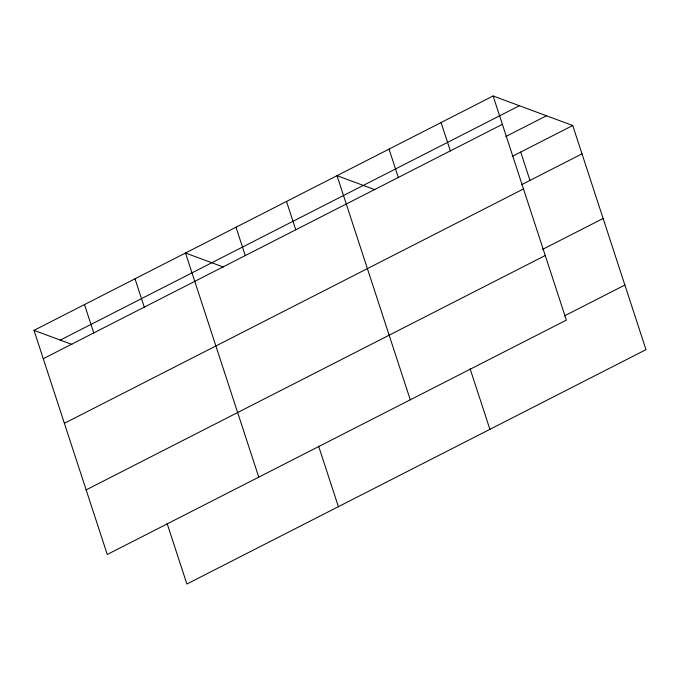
<?xml version="1.0" encoding="UTF-8"?>
<svg xmlns="http://www.w3.org/2000/svg" width="680" height="680" viewBox="0 0 680 680"><rect width="100%" height="100%" fill="white"/><g stroke="black" fill="none" stroke-linecap="round" stroke-linejoin="round"><path stroke-width="1.02" d="M493.111 95.982L566.372 320.118L107.261 554.489L34 330.352L493.111 95.982L572.738 125.511L646 349.648L186.889 584.018L167.093 523.447M60.273 340.102L519.392 105.731M43.265 358.7L502.375 124.33M505.784 136.535L546.465 115.77M512.193 156.417L572.738 125.511M521.458 184.764L582.004 153.858M64.379 423.308L523.498 188.938M542.581 249.373L603.126 218.467M86.139 489.881L545.25 255.51M564.332 315.945L624.886 285.039M374.892 189.72L337.017 175.669L410.269 399.806M223.388 267.061L185.504 253.011L258.765 477.147M34 330.352L71.884 344.403M520.71 152.073L529.975 180.421M441.082 122.544L450.347 150.892M470.101 368.764L489.897 429.335M389.045 149.107L398.31 177.454M286.51 201.45L295.774 229.798M318.597 446.106L338.394 506.677M236.011 227.23L245.276 255.578M135.006 278.791L144.27 307.139M84.498 304.572L93.763 332.92"/></g></svg>
